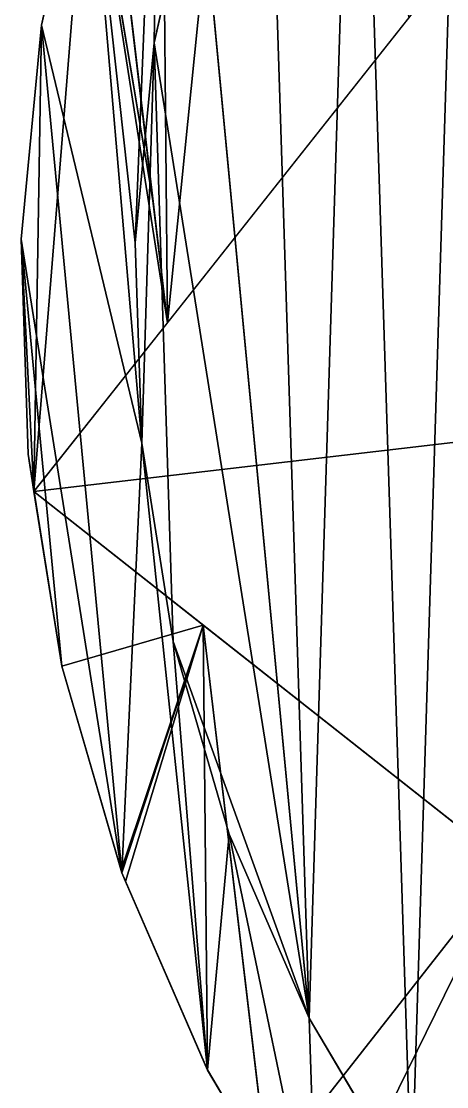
# Model space of a CAD drawing. Header units: millimetres. Extents: x -97 to 177, y -55 to 460.
# Drawn here: x 67.92 to 79.1, y 373.6 to 401.6 of the extents above; entities that cross this region are included whole.
import ezdxf

# ---------------------------------------------------------------- set-up
doc = ezdxf.new("R2010")
doc.units = ezdxf.units.MM
doc.header["$LTSCALE"] = 25.4
doc.layers.get('0').update_dxf_attribs({"true_color": 0xffffff})

msp = doc.modelspace()

# ---------------------------------------------------------------- linework, layer by layer
at = {"color": 0}
for p, q in [((97.813, 426.629, 23.964), (68.253, 389.239, 23.96)), ((70.063, 408.071, 21.964), (71.759, 393.673, 21.962)), ((70.063, 408.071, 21.964), (71.759, 393.673, 21.962)), ((71.379, 396.895, 22.96), (70.063, 408.071, 22.964)), ((71.379, 396.895, 22.96), (70.063, 408.071, 22.964)), ((69.679, 407.015, 22.964), (68.253, 389.239, 22.958)), ((69.679, 407.015, 22.964), (68.253, 389.239, 22.958)), ((68.453, 401.503, 6.964), (69.679, 407.017, 6.964)), ((68.453, 401.503, 6.964), (69.679, 407.017, 6.964)), ((69.679, 407.015, 22.964), (68.453, 401.501, 22.96)), ((69.679, 407.015, 22.964), (68.453, 401.501, 22.96)), ((69.679, 407.017, 6.964), (70.917, 395.781, 6.962)), ((69.679, 407.017, 6.964), (70.917, 395.781, 6.962)), ((69.679, 407.015, 22.964), (71.379, 396.895, 22.96)), ((69.679, 407.015, 22.964), (71.379, 396.895, 22.96)), ((69.679, 407.015, 22.964), (71.759, 393.673, 22.96)), ((69.679, 407.015, 22.964), (71.759, 393.673, 22.96)), ((72.563, 406.181, 6.964), (71.413, 401.033, 6.964)), ((72.563, 406.181, 6.964), (71.413, 401.033, 6.964)), ((71.413, 401.033, 16.96), (72.563, 406.181, 16.964)), ((71.413, 401.033, 16.96), (72.563, 406.181, 16.964)), ((72.563, 406.181, 16.964), (75.483, 375.397, 16.96)), ((72.563, 406.181, 16.964), (75.483, 375.397, 16.96)), ((71.759, 393.673, 21.962), (78.111, 401.703, 21.964)), ((67.921, 395.877, 6.962), (68.453, 401.503, 6.964)), ((67.921, 395.877, 6.962), (68.453, 401.503, 6.964)), ((68.453, 401.501, 22.96), (67.921, 395.875, 22.96)), ((68.453, 401.501, 22.96), (67.921, 395.875, 22.96)), ((68.253, 389.239, 22.958), (68.453, 401.501, 22.96)), ((68.253, 389.239, 22.958), (68.453, 401.501, 22.96)), ((68.453, 401.503, 6.964), (71.087, 390.511, 6.962)), ((68.453, 401.503, 6.964), (71.087, 390.511, 6.962)), ((68.453, 401.501, 22.96), (68.453, 401.503, 6.964)), ((68.453, 401.501, 22.96), (68.453, 401.503, 6.964)), ((71.413, 401.033, 6.964), (70.917, 395.781, 6.962)), ((71.413, 401.033, 6.964), (70.917, 395.781, 6.962)), ((70.917, 395.781, 16.96), (71.413, 401.033, 16.96)), ((70.917, 395.781, 16.96), (71.413, 401.033, 16.96)), ((71.413, 401.033, 16.96), (71.413, 401.033, 6.964)), ((71.413, 401.033, 16.96), (71.413, 401.033, 6.964)), ((71.413, 401.033, 16.96), (75.483, 375.397, 16.96)), ((71.413, 401.033, 16.96), (75.483, 375.397, 16.96)), ((71.759, 393.673, 22.96), (71.379, 396.895, 22.96)), ((71.759, 393.673, 22.96), (71.379, 396.895, 22.96)), ((68.985, 384.647, 6.958), (67.921, 395.877, 6.962)), ((67.921, 395.877, 6.962), (70.563, 379.219, 6.958)), ((67.921, 395.877, 6.962), (70.563, 379.219, 6.958)), ((68.099, 390.227, 6.962), (67.921, 395.877, 6.962)), ((68.985, 384.647, 6.958), (67.921, 395.877, 6.962)), ((67.921, 395.877, 6.962), (67.921, 395.875, 22.96)), ((68.099, 390.227, 6.962), (67.921, 395.877, 6.962)), ((67.921, 395.877, 6.962), (67.921, 395.875, 22.96)), ((68.253, 389.239, 22.958), (67.921, 395.875, 22.96)), ((67.921, 395.875, 22.96), (68.099, 390.227, 22.958)), ((67.921, 395.875, 22.96), (68.099, 390.227, 22.958)), ((68.253, 389.239, 22.958), (67.921, 395.875, 22.96)), ((70.917, 395.781, 6.962), (71.087, 390.511, 6.962)), ((70.917, 395.781, 6.962), (71.087, 390.511, 6.962)), ((70.917, 395.781, 6.962), (70.917, 395.781, 16.96)), ((71.087, 390.511, 16.96), (70.917, 395.781, 16.96)), ((70.917, 395.781, 6.962), (70.917, 395.781, 16.96)), ((71.087, 390.511, 16.96), (70.917, 395.781, 16.96)), ((68.253, 389.239, 22.958), (71.759, 393.673, 22.96)), ((71.759, 393.673, 21.962), (71.759, 393.673, 22.96)), ((72.811, 374.035, 6.958), (71.087, 390.511, 6.962)), ((71.087, 390.511, 6.962), (71.911, 385.301, 6.958)), ((72.811, 374.035, 6.958), (71.087, 390.511, 6.962)), ((71.087, 390.511, 16.96), (71.087, 390.511, 6.962)), ((71.087, 390.511, 6.962), (71.911, 385.301, 6.958)), ((71.087, 390.511, 16.96), (71.087, 390.511, 6.962)), ((71.911, 385.301, 16.96), (71.087, 390.511, 16.96)), ((71.911, 385.301, 16.96), (71.087, 390.511, 16.96)), ((68.985, 384.647, 6.958), (68.099, 390.227, 6.962)), ((68.099, 390.227, 22.958), (68.253, 389.239, 22.958)), ((68.099, 390.227, 22.958), (68.099, 390.227, 6.962)), ((68.099, 390.227, 22.958), (68.985, 384.647, 6.958)), ((68.099, 390.227, 22.958), (68.253, 389.239, 22.958)), ((68.985, 384.647, 6.958), (68.099, 390.227, 6.962)), ((68.099, 390.227, 22.958), (68.985, 384.647, 6.958)), ((68.099, 390.227, 22.958), (68.099, 390.227, 6.962)), ((72.699, 385.731, 22.958), (68.253, 389.239, 22.958)), ((68.253, 389.239, 22.958), (68.985, 384.647, 22.958)), ((72.699, 385.731, 22.958), (68.253, 389.239, 22.958)), ((68.253, 389.239, 23.96), (80.711, 379.407, 23.96)), ((68.253, 389.239, 23.96), (68.253, 389.239, 22.958)), ((68.253, 389.239, 23.96), (80.711, 379.407, 23.96)), ((68.985, 384.647, 6.958), (68.253, 389.239, 22.958)), ((68.985, 384.647, 6.958), (68.253, 389.239, 22.958)), ((68.253, 389.239, 22.958), (68.985, 384.647, 22.958)), ((74.397, 371.353, 22.958), (72.699, 385.731, 22.958)), ((72.699, 385.731, 22.958), (72.699, 385.731, 21.958)), ((80.711, 379.407, 21.958), (72.699, 385.731, 21.958)), ((72.699, 385.731, 21.958), (74.397, 371.353, 21.958)), ((72.699, 385.731, 22.958), (72.699, 385.731, 21.958)), ((74.397, 371.353, 22.958), (72.699, 385.731, 22.958)), ((80.711, 379.407, 21.958), (72.699, 385.731, 21.958)), ((72.699, 385.731, 21.958), (74.397, 371.353, 21.958)), ((71.911, 385.301, 6.958), (72.811, 374.035, 6.958)), ((71.911, 385.301, 6.958), (72.811, 374.035, 6.958)), ((71.911, 385.301, 6.958), (73.385, 380.237, 6.958)), ((73.385, 380.237, 16.96), (71.911, 385.301, 16.96)), ((71.911, 385.301, 6.958), (73.385, 380.237, 6.958)), ((71.911, 385.301, 6.958), (71.911, 385.301, 16.96)), ((71.911, 385.301, 6.958), (71.911, 385.301, 16.96)), ((73.385, 380.237, 16.96), (71.911, 385.301, 16.96)), ((70.563, 379.219, 6.958), (68.985, 384.647, 6.958)), ((68.985, 384.647, 22.958), (70.543, 379.289, 22.958)), ((70.563, 379.219, 6.958), (68.985, 384.647, 6.958)), ((68.985, 384.647, 22.958), (70.543, 379.289, 22.958)), ((68.985, 384.647, 22.958), (68.985, 384.647, 6.958)), ((68.985, 384.647, 22.958), (68.985, 384.647, 6.958)), ((73.385, 380.237, 6.958), (75.483, 375.397, 6.958)), ((75.483, 375.397, 16.96), (73.385, 380.237, 16.96)), ((73.385, 380.237, 6.958), (75.483, 375.397, 6.958)), ((73.385, 380.237, 6.958), (73.385, 380.237, 16.96)), ((73.385, 380.237, 6.958), (73.385, 380.237, 16.96)), ((75.483, 375.397, 16.96), (73.385, 380.237, 16.96)), ((70.563, 379.217, 22.958), (70.543, 379.289, 22.958)), ((70.563, 379.219, 6.958), (70.543, 379.289, 22.958)), ((70.563, 379.217, 22.958), (70.543, 379.289, 22.958)), ((70.563, 379.219, 6.958), (70.543, 379.289, 22.958)), ((72.811, 374.035, 6.958), (70.563, 379.219, 6.958)), ((70.563, 379.219, 6.958), (70.563, 379.217, 22.958)), ((72.811, 374.035, 6.958), (70.563, 379.219, 6.958)), ((70.563, 379.219, 6.958), (70.563, 379.217, 22.958)), ((70.661, 378.993, 22.958), (70.563, 379.217, 22.958)), ((70.563, 379.217, 22.958), (72.811, 374.035, 6.958)), ((70.661, 378.993, 22.958), (70.563, 379.217, 22.958)), ((70.563, 379.217, 22.958), (72.811, 374.035, 6.958)), ((70.661, 378.993, 22.958), (72.811, 374.031, 22.958)), ((70.661, 378.993, 22.958), (72.811, 374.035, 6.958)), ((70.661, 378.993, 22.958), (72.811, 374.031, 22.958)), ((70.661, 378.993, 22.958), (72.811, 374.035, 6.958)), ((75.483, 375.397, 6.958), (78.171, 370.861, 6.958)), ((75.483, 375.397, 16.96), (75.483, 375.397, 6.958)), ((75.483, 375.397, 6.958), (78.171, 370.861, 6.958)), ((75.483, 375.397, 16.96), (75.483, 375.397, 6.958)), ((78.171, 370.857, 16.96), (75.483, 375.397, 16.96)), ((78.171, 370.857, 16.96), (75.483, 375.397, 16.96)), ((75.689, 369.173, 6.958), (72.811, 374.035, 6.958)), ((72.811, 374.031, 22.958), (72.811, 374.035, 6.958)), ((75.689, 369.173, 6.958), (72.811, 374.035, 6.958)), ((72.811, 374.031, 22.958), (72.811, 374.035, 6.958)), ((72.811, 374.031, 22.958), (74.397, 371.353, 22.958)), ((72.811, 374.031, 22.958), (74.397, 371.353, 22.958))]:
    msp.add_line(p, q, dxfattribs=at)

# ---------------------------------------------------------------- meshes
mesh = msp.add_polyface(dxfattribs=at)
corners = [(79.409, 390.551, 23.96), (97.813, 426.629, 23.964), (68.253, 389.239, 23.96), (108.969, 427.971, 23.964), (98.027, 426.905, 23.964), (108.917, 428.009, 23.964), (108.869, 428.055, 23.964), (104.275, 434.805, 23.964), (107.661, 439.095, 23.966), (80.711, 379.407, 23.96), (116.829, 360.967, 23.958), (80.737, 379.383, 23.96), (105.677, 359.693, 23.958), (105.749, 359.635, 23.958), (111.925, 354.761, 23.954), (113.743, 353.321, 23.954), (118.131, 349.863, 23.954), (121.585, 354.233, 23.954), (123.035, 356.063, 23.958), (146.373, 398.403, 23.96), (157.537, 399.713, 23.96), (153.101, 403.215, 23.964), (151.307, 404.635, 23.964), (109.047, 428.069, 23.964), (111.997, 435.671, 23.964), (138.835, 414.477, 23.964), (145.071, 409.557, 23.964), (108.959, 428.061, 23.964)]
mesh.append_faces([[corners[k] for k in face] for face in [(10, 16, 17), (18, 19, 10), (19, 23, 3)]], dxfattribs={"vtx0": -1, "color": 0})
mesh.append_faces([[corners[k] for k in face] for face in [(1, 3, 4), (4, 6, 7), (7, 6, 8), (9, 0, 2), (0, 9, 10), (24, 19, 25), (25, 19, 26), (26, 19, 22)]], dxfattribs={"vtx0": -1, "vtx1": -1, "color": 0})
mesh.append_faces([[corners[k] for k in face] for face in [(23, 19, 24)]], dxfattribs={"vtx0": -1, "vtx1": -1, "vtx2": -1, "color": 0})
mesh.append_faces([[corners[k] for k in face] for face in [(0, 1, 2), (1, 0, 3), (4, 3, 5), (4, 5, 6), (10, 9, 11), (10, 11, 12), (10, 12, 13), (10, 13, 14), (10, 14, 15), (10, 15, 16), (19, 18, 20), (19, 20, 21), (19, 21, 22), (6, 24, 8), (24, 6, 27), (24, 27, 23)]], dxfattribs={"vtx0": -1, "vtx2": -1, "color": 0})
mesh = msp.add_polyface(dxfattribs=at)
corners = [(74.345, 411.143, 16.964), (75.483, 375.397, 16.96), (72.563, 406.181, 16.964), (76.737, 415.845, 16.966), (78.171, 370.857, 16.96), (79.705, 420.209, 16.966), (81.405, 366.693, 16.958), (83.187, 424.165, 16.966), (85.135, 362.963, 16.958), (87.143, 427.657, 16.966), (89.303, 359.729, 16.958), (91.507, 430.621, 16.966), (93.841, 357.047, 16.958), (96.203, 433.017, 16.966), (98.685, 354.955, 16.954), (101.165, 434.807, 16.966), (103.749, 353.487, 16.954), (106.313, 435.957, 16.966), (108.959, 352.663, 16.954), (111.565, 436.457, 16.966), (114.231, 352.497, 16.954), (116.835, 436.293, 16.966), (119.483, 352.995, 16.954), (122.045, 435.469, 16.966), (124.629, 354.149, 16.954), (127.109, 433.997, 16.966), (129.591, 355.937, 16.958), (131.953, 431.909, 16.966), (134.291, 358.335, 16.958), (136.491, 429.221, 16.966), (138.651, 361.297, 16.958), (140.663, 425.993, 16.966), (142.607, 364.787, 16.958), (144.391, 422.263, 16.966), (146.095, 368.747, 16.96), (147.625, 418.099, 16.966), (147.921, 400.035, 16.96), (149.057, 373.113, 16.96), (151.449, 377.809, 16.96)]
mesh.append_faces([[corners[k] for k in face] for face in [(0, 1, 2), (37, 36, 38)]], dxfattribs={"vtx0": -1, "color": 0})
mesh.append_faces([[corners[k] for k in face] for face in [(1, 3, 4), (4, 5, 6), (6, 7, 8), (8, 9, 10), (10, 11, 12), (12, 13, 14), (14, 15, 16), (16, 17, 18), (18, 19, 20), (20, 21, 22), (22, 23, 24), (24, 25, 26), (26, 27, 28), (28, 29, 30), (30, 31, 32), (32, 33, 34), (34, 36, 37)]], dxfattribs={"vtx0": -1, "vtx1": -1, "color": 0})
mesh.append_faces([[corners[k] for k in face] for face in [(1, 0, 3), (4, 3, 5), (6, 5, 7), (8, 7, 9), (10, 9, 11), (12, 11, 13), (14, 13, 15), (16, 15, 17), (18, 17, 19), (20, 19, 21), (22, 21, 23), (24, 23, 25), (26, 25, 27), (28, 27, 29), (30, 29, 31), (32, 31, 33), (34, 33, 35), (34, 35, 36)]], dxfattribs={"vtx0": -1, "vtx2": -1, "color": 0})
mesh = msp.add_polyface(dxfattribs=at)
corners = [(71.591, 412.333, 6.964), (70.917, 395.781, 6.962), (69.679, 407.017, 6.964), (71.413, 401.033, 6.964), (72.563, 406.181, 6.964), (74.155, 417.373, 6.964), (74.345, 411.143, 6.964), (77.329, 422.049, 6.964), (76.737, 415.845, 6.964), (79.705, 420.209, 6.964), (81.067, 426.289, 6.964), (83.187, 424.169, 6.964), (85.307, 430.023, 6.964), (87.143, 427.657, 6.964), (89.975, 433.203, 6.968)]
mesh.append_faces([[corners[k] for k in face] for face in [(0, 1, 2), (13, 12, 14)]], dxfattribs={"vtx0": -1, "color": 0})
mesh.append_faces([[corners[k] for k in face] for face in [(1, 0, 3), (3, 0, 4), (4, 5, 6), (6, 7, 8), (8, 7, 9), (9, 10, 11), (11, 12, 13)]], dxfattribs={"vtx0": -1, "vtx1": -1, "color": 0})
mesh.append_faces([[corners[k] for k in face] for face in [(4, 0, 5), (6, 5, 7), (9, 7, 10), (11, 10, 12)]], dxfattribs={"vtx0": -1, "vtx2": -1, "color": 0})
mesh = msp.add_polyface(dxfattribs=at)
corners = [(71.759, 393.673, 21.962), (71.591, 412.333, 21.964), (70.063, 408.071, 21.964), (74.155, 417.371, 21.964), (78.111, 401.703, 21.964), (75.967, 420.037, 21.964)]
mesh.append_faces([[corners[k] for k in face] for face in [(0, 1, 2), (3, 4, 5)]], dxfattribs={"vtx0": -1, "color": 0})
mesh.append_faces([[corners[k] for k in face] for face in [(1, 0, 3)]], dxfattribs={"vtx0": -1, "vtx1": -1, "color": 0})
mesh.append_faces([[corners[k] for k in face] for face in [(3, 0, 4)]], dxfattribs={"vtx0": -1, "vtx2": -1, "color": 0})
mesh = msp.add_polyface(dxfattribs=at)
corners = [(71.379, 396.895, 22.96), (70.063, 408.071, 22.964), (69.679, 407.015, 22.964)]
mesh.append_faces([[corners[k] for k in face] for face in [(0, 1, 2)]], dxfattribs={"color": 0})
mesh = msp.add_polyface(dxfattribs=at)
corners = [(70.063, 408.071, 21.964), (71.759, 393.673, 22.96), (71.759, 393.673, 21.962), (71.379, 396.895, 22.96), (70.063, 408.071, 22.964)]
mesh.append_faces([[corners[k] for k in face] for face in [(0, 1, 2), (3, 0, 4)]], dxfattribs={"vtx0": -1, "color": 0})
mesh.append_faces([[corners[k] for k in face] for face in [(1, 0, 3)]], dxfattribs={"vtx0": -1, "vtx1": -1, "color": 0})
mesh = msp.add_polyface(dxfattribs=at)
corners = [(71.759, 393.673, 22.96), (69.679, 407.015, 22.964), (68.253, 389.239, 22.958)]
mesh.append_faces([[corners[k] for k in face] for face in [(0, 1, 2)]], dxfattribs={"color": 0})
mesh = msp.add_polyface(dxfattribs=at)
corners = [(69.679, 407.015, 22.964), (68.453, 401.501, 22.96), (68.253, 389.239, 22.958)]
mesh.append_faces([[corners[k] for k in face] for face in [(0, 1, 2)]], dxfattribs={"color": 0})
mesh = msp.add_polyface(dxfattribs=at)
corners = [(69.679, 407.017, 6.964), (71.087, 390.511, 6.962), (68.453, 401.503, 6.964), (70.917, 395.781, 6.962)]
mesh.append_faces([[corners[k] for k in face] for face in [(0, 1, 2), (1, 0, 3)]], dxfattribs={"vtx0": -1, "color": 0})
mesh = msp.add_polyface(dxfattribs=at)
corners = [(69.679, 407.015, 22.964), (68.453, 401.503, 6.964), (68.453, 401.501, 22.96), (69.679, 407.017, 6.964)]
mesh.append_faces([[corners[k] for k in face] for face in [(0, 1, 2), (1, 0, 3)]], dxfattribs={"vtx0": -1, "color": 0})
mesh = msp.add_polyface(dxfattribs=at)
corners = [(71.759, 393.673, 22.96), (71.379, 396.895, 22.96), (69.679, 407.015, 22.964)]
mesh.append_faces([[corners[k] for k in face] for face in [(0, 1, 2)]], dxfattribs={"color": 0})
mesh = msp.add_polyface(dxfattribs=at)
corners = [(72.563, 406.181, 6.964), (71.413, 401.033, 16.96), (71.413, 401.033, 6.964), (72.563, 406.181, 16.964)]
mesh.append_faces([[corners[k] for k in face] for face in [(0, 1, 2), (1, 0, 3)]], dxfattribs={"vtx0": -1, "color": 0})
mesh = msp.add_polyface(dxfattribs=at)
corners = [(75.483, 375.397, 16.96), (71.413, 401.033, 16.96), (72.563, 406.181, 16.964)]
mesh.append_faces([[corners[k] for k in face] for face in [(0, 1, 2)]], dxfattribs={"color": 0})
mesh = msp.add_polyface(dxfattribs=at)
corners = [(68.453, 401.503, 6.964), (70.563, 379.219, 6.958), (67.921, 395.877, 6.962), (71.087, 390.511, 6.962), (72.811, 374.035, 6.958)]
mesh.append_faces([[corners[k] for k in face] for face in [(0, 1, 2), (1, 3, 4)]], dxfattribs={"vtx0": -1, "color": 0})
mesh.append_faces([[corners[k] for k in face] for face in [(1, 0, 3)]], dxfattribs={"vtx0": -1, "vtx2": -1, "color": 0})
mesh = msp.add_polyface(dxfattribs=at)
corners = [(68.453, 401.501, 22.96), (67.921, 395.877, 6.962), (67.921, 395.875, 22.96), (68.453, 401.503, 6.964)]
mesh.append_faces([[corners[k] for k in face] for face in [(0, 1, 2), (1, 0, 3)]], dxfattribs={"vtx0": -1, "color": 0})
mesh = msp.add_polyface(dxfattribs=at)
corners = [(68.453, 401.501, 22.96), (67.921, 395.875, 22.96), (68.253, 389.239, 22.958)]
mesh.append_faces([[corners[k] for k in face] for face in [(0, 1, 2)]], dxfattribs={"color": 0})
mesh = msp.add_polyface(dxfattribs=at)
corners = [(71.413, 401.033, 6.964), (70.917, 395.781, 16.96), (70.917, 395.781, 6.962), (71.413, 401.033, 16.96)]
mesh.append_faces([[corners[k] for k in face] for face in [(0, 1, 2), (1, 0, 3)]], dxfattribs={"vtx0": -1, "color": 0})
mesh = msp.add_polyface(dxfattribs=at)
corners = [(71.413, 401.033, 16.96), (71.087, 390.511, 16.96), (70.917, 395.781, 16.96), (71.911, 385.301, 16.96), (75.483, 375.397, 16.96), (73.385, 380.237, 16.96)]
mesh.append_faces([[corners[k] for k in face] for face in [(0, 1, 2), (3, 4, 5)]], dxfattribs={"vtx0": -1, "color": 0})
mesh.append_faces([[corners[k] for k in face] for face in [(1, 0, 3)]], dxfattribs={"vtx0": -1, "vtx1": -1, "color": 0})
mesh.append_faces([[corners[k] for k in face] for face in [(3, 0, 4)]], dxfattribs={"vtx0": -1, "vtx2": -1, "color": 0})
mesh = msp.add_polyface(dxfattribs=at)
corners = [(70.563, 379.219, 6.958), (68.985, 384.647, 6.958), (67.921, 395.877, 6.962)]
mesh.append_faces([[corners[k] for k in face] for face in [(0, 1, 2)]], dxfattribs={"color": 0})
mesh = msp.add_polyface(dxfattribs=at)
corners = [(68.985, 384.647, 6.958), (68.099, 390.227, 6.962), (67.921, 395.877, 6.962)]
mesh.append_faces([[corners[k] for k in face] for face in [(0, 1, 2)]], dxfattribs={"color": 0})
mesh = msp.add_polyface(dxfattribs=at)
corners = [(67.921, 395.875, 22.96), (68.099, 390.227, 6.962), (68.099, 390.227, 22.958), (67.921, 395.877, 6.962)]
mesh.append_faces([[corners[k] for k in face] for face in [(0, 1, 2), (1, 0, 3)]], dxfattribs={"vtx0": -1, "color": 0})
mesh = msp.add_polyface(dxfattribs=at)
corners = [(68.253, 389.239, 22.958), (67.921, 395.875, 22.96), (68.099, 390.227, 22.958)]
mesh.append_faces([[corners[k] for k in face] for face in [(0, 1, 2)]], dxfattribs={"color": 0})
mesh = msp.add_polyface(dxfattribs=at)
corners = [(70.917, 395.781, 6.962), (71.087, 390.511, 16.96), (71.087, 390.511, 6.962), (70.917, 395.781, 16.96)]
mesh.append_faces([[corners[k] for k in face] for face in [(0, 1, 2), (1, 0, 3)]], dxfattribs={"vtx0": -1, "color": 0})
mesh = msp.add_polyface(dxfattribs=at)
corners = [(72.811, 374.035, 6.958), (71.087, 390.511, 6.962), (71.911, 385.301, 6.958)]
mesh.append_faces([[corners[k] for k in face] for face in [(0, 1, 2)]], dxfattribs={"color": 0})
mesh = msp.add_polyface(dxfattribs=at)
corners = [(71.087, 390.511, 6.962), (71.911, 385.301, 16.96), (71.911, 385.301, 6.958), (71.087, 390.511, 16.96)]
mesh.append_faces([[corners[k] for k in face] for face in [(0, 1, 2), (1, 0, 3)]], dxfattribs={"vtx0": -1, "color": 0})
mesh = msp.add_polyface(dxfattribs=at)
corners = [(68.099, 390.227, 22.958), (68.985, 384.647, 6.958), (68.253, 389.239, 22.958)]
mesh.append_faces([[corners[k] for k in face] for face in [(0, 1, 2)]], dxfattribs={"color": 0})
mesh = msp.add_polyface(dxfattribs=at)
corners = [(68.099, 390.227, 6.962), (68.985, 384.647, 6.958), (68.099, 390.227, 22.958)]
mesh.append_faces([[corners[k] for k in face] for face in [(0, 1, 2)]], dxfattribs={"color": 0})
mesh = msp.add_polyface(dxfattribs=at)
corners = [(68.985, 384.647, 22.958), (72.699, 385.731, 22.958), (68.253, 389.239, 22.958), (70.543, 379.289, 22.958), (70.563, 379.217, 22.958), (70.661, 378.993, 22.958), (72.811, 374.031, 22.958), (74.397, 371.353, 22.958)]
mesh.append_faces([[corners[k] for k in face] for face in [(0, 1, 2), (1, 6, 7)]], dxfattribs={"vtx0": -1, "color": 0})
mesh.append_faces([[corners[k] for k in face] for face in [(1, 0, 3), (1, 3, 4), (1, 4, 5), (1, 5, 6)]], dxfattribs={"vtx0": -1, "vtx2": -1, "color": 0})
mesh = msp.add_polyface(dxfattribs=at)
corners = [(80.711, 379.407, 23.96), (72.699, 385.731, 21.958), (80.711, 379.407, 21.958), (72.699, 385.731, 22.958), (68.253, 389.239, 22.958), (68.253, 389.239, 23.96)]
mesh.append_faces([[corners[k] for k in face] for face in [(0, 1, 2), (4, 0, 5)]], dxfattribs={"vtx0": -1, "color": 0})
mesh.append_faces([[corners[k] for k in face] for face in [(1, 0, 3), (3, 0, 4)]], dxfattribs={"vtx0": -1, "vtx1": -1, "color": 0})
mesh = msp.add_polyface(dxfattribs=at)
corners = [(68.253, 389.239, 22.958), (68.985, 384.647, 6.958), (68.985, 384.647, 22.958)]
mesh.append_faces([[corners[k] for k in face] for face in [(0, 1, 2)]], dxfattribs={"color": 0})
mesh = msp.add_polyface(dxfattribs=at)
corners = [(72.699, 385.731, 21.958), (74.397, 371.353, 22.958), (74.397, 371.353, 21.958), (72.699, 385.731, 22.958)]
mesh.append_faces([[corners[k] for k in face] for face in [(0, 1, 2), (1, 0, 3)]], dxfattribs={"vtx0": -1, "color": 0})
mesh = msp.add_polyface(dxfattribs=at)
corners = [(74.397, 371.353, 21.958), (80.711, 379.407, 21.958), (72.699, 385.731, 21.958), (75.689, 369.169, 21.958), (79.153, 364.707, 21.958), (79.225, 364.633, 21.958), (80.717, 379.355, 21.958), (82.857, 361.003, 21.958), (80.737, 379.383, 21.958)]
mesh.append_faces([[corners[k] for k in face] for face in [(0, 1, 2), (6, 5, 7)]], dxfattribs={"vtx0": -1, "color": 0})
mesh.append_faces([[corners[k] for k in face] for face in [(1, 5, 6)]], dxfattribs={"vtx0": -1, "vtx1": -1, "vtx2": -1, "color": 0})
mesh.append_faces([[corners[k] for k in face] for face in [(1, 0, 3), (1, 3, 4), (1, 4, 5)]], dxfattribs={"vtx0": -1, "vtx2": -1, "color": 0})
mesh.append_faces([[corners[k] for k in face] for face in [(8, 1, 6)]], dxfattribs={"vtx1": -1, "color": 0})
mesh = msp.add_polyface(dxfattribs=at)
corners = [(73.385, 380.237, 6.958), (72.811, 374.035, 6.958), (71.911, 385.301, 6.958), (75.689, 369.173, 6.958), (75.483, 375.397, 6.958), (78.171, 370.861, 6.958), (79.153, 364.709, 6.958), (81.405, 366.693, 6.958), (83.151, 360.713, 6.958), (85.135, 362.963, 6.958), (87.617, 357.249, 6.958), (89.303, 359.733, 6.958), (92.483, 354.377, 6.958), (93.841, 357.051, 6.958), (97.671, 352.135, 6.958), (98.685, 354.955, 6.958), (103.097, 350.561, 6.956), (103.749, 353.487, 6.958), (108.681, 349.679, 6.956), (108.959, 352.663, 6.958)]
mesh.append_faces([[corners[k] for k in face] for face in [(0, 1, 2), (18, 17, 19)]], dxfattribs={"vtx0": -1, "color": 0})
mesh.append_faces([[corners[k] for k in face] for face in [(1, 0, 3), (3, 5, 6), (6, 7, 8), (8, 9, 10), (10, 11, 12), (12, 13, 14), (14, 15, 16), (16, 17, 18)]], dxfattribs={"vtx0": -1, "vtx1": -1, "color": 0})
mesh.append_faces([[corners[k] for k in face] for face in [(3, 0, 4), (3, 4, 5), (6, 5, 7), (8, 7, 9), (10, 9, 11), (12, 11, 13), (14, 13, 15), (16, 15, 17)]], dxfattribs={"vtx0": -1, "vtx2": -1, "color": 0})
mesh = msp.add_polyface(dxfattribs=at)
corners = [(71.911, 385.301, 6.958), (73.385, 380.237, 16.96), (73.385, 380.237, 6.958), (71.911, 385.301, 16.96)]
mesh.append_faces([[corners[k] for k in face] for face in [(0, 1, 2), (1, 0, 3)]], dxfattribs={"vtx0": -1, "color": 0})
mesh = msp.add_polyface(dxfattribs=at)
corners = [(70.543, 379.289, 22.958), (68.985, 384.647, 6.958), (70.563, 379.219, 6.958), (68.985, 384.647, 22.958)]
mesh.append_faces([[corners[k] for k in face] for face in [(0, 1, 2), (1, 0, 3)]], dxfattribs={"vtx0": -1, "color": 0})
mesh = msp.add_polyface(dxfattribs=at)
corners = [(73.385, 380.237, 6.958), (75.483, 375.397, 16.96), (75.483, 375.397, 6.958), (73.385, 380.237, 16.96)]
mesh.append_faces([[corners[k] for k in face] for face in [(0, 1, 2), (1, 0, 3)]], dxfattribs={"vtx0": -1, "color": 0})
mesh = msp.add_polyface(dxfattribs=at)
corners = [(70.543, 379.289, 22.958), (70.563, 379.219, 6.958), (70.563, 379.217, 22.958)]
mesh.append_faces([[corners[k] for k in face] for face in [(0, 1, 2)]], dxfattribs={"color": 0})
mesh = msp.add_polyface(dxfattribs=at)
corners = [(70.563, 379.219, 6.958), (72.811, 374.035, 6.958), (70.563, 379.217, 22.958)]
mesh.append_faces([[corners[k] for k in face] for face in [(0, 1, 2)]], dxfattribs={"color": 0})
mesh = msp.add_polyface(dxfattribs=at)
corners = [(70.563, 379.217, 22.958), (72.811, 374.035, 6.958), (70.661, 378.993, 22.958)]
mesh.append_faces([[corners[k] for k in face] for face in [(0, 1, 2)]], dxfattribs={"color": 0})
mesh = msp.add_polyface(dxfattribs=at)
corners = [(70.661, 378.993, 22.958), (72.811, 374.035, 6.958), (72.811, 374.031, 22.958)]
mesh.append_faces([[corners[k] for k in face] for face in [(0, 1, 2)]], dxfattribs={"color": 0})
mesh = msp.add_polyface(dxfattribs=at)
corners = [(78.171, 370.861, 6.958), (75.483, 375.397, 16.96), (78.171, 370.857, 16.96), (75.483, 375.397, 6.958)]
mesh.append_faces([[corners[k] for k in face] for face in [(0, 1, 2), (1, 0, 3)]], dxfattribs={"vtx0": -1, "color": 0})
mesh = msp.add_polyface(dxfattribs=at)
corners = [(72.811, 374.031, 22.958), (74.397, 371.353, 21.958), (74.397, 371.353, 22.958), (75.689, 369.173, 6.958), (75.689, 369.169, 21.958), (72.811, 374.035, 6.958)]
mesh.append_faces([[corners[k] for k in face] for face in [(0, 1, 2), (1, 3, 4)]], dxfattribs={"vtx0": -1, "color": 0})
mesh.append_faces([[corners[k] for k in face] for face in [(3, 1, 5), (5, 1, 0)]], dxfattribs={"vtx0": -1, "vtx1": -1, "color": 0})

doc.saveas('drawing.dxf')
